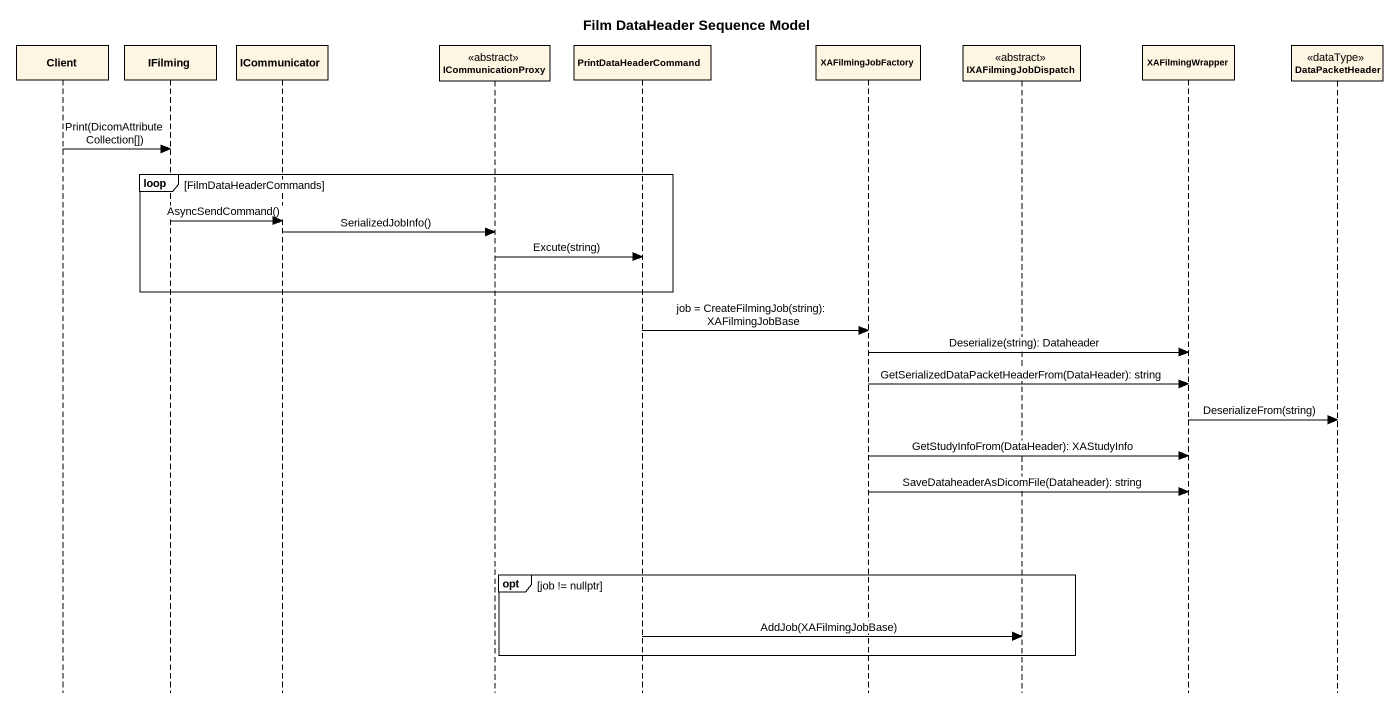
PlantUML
@startuml
title Film DataHeader Sequence Model
hide footbox
participant Client
participant IFilming
participant ICommunicator
participant ICommunicationProxy <<abstract>>
participant PrintDataHeaderCommand
participant XAFilmingJobFactory
participant IXAFilmingJobDispatch <<abstract>>
participant XAFilmingWrapper
participant DataPacketHeader <<dataType>>

Client -> IFilming : Print(DicomAttributeCollection[])
loop FilmDataHeaderCommands
  IFilming -> ICommunicator : AsyncSendCommand()
  ICommunicator -> ICommunicationProxy : SerializedJobInfo()
  ICommunicationProxy -> PrintDataHeaderCommand : Excute(string)
end
PrintDataHeaderCommand -> XAFilmingJobFactory : job = CreateFilmingJob(string): XAFilmingJobBase
XAFilmingJobFactory -> XAFilmingWrapper : Deserialize(string): Dataheader
XAFilmingJobFactory -> XAFilmingWrapper : GetSerializedDataPacketHeaderFrom(DataHeader): string
XAFilmingWrapper -> DataPacketHeader : DeserializeFrom(string)
XAFilmingJobFactory -> XAFilmingWrapper : GetStudyInfoFrom(DataHeader): XAStudyInfo
XAFilmingJobFactory -> XAFilmingWrapper : SaveDataheaderAsDicomFile(Dataheader): string
opt job != nullptr
  PrintDataHeaderCommand -> IXAFilmingJobDispatch : AddJob(XAFilmingJobBase)
end
@enduml
